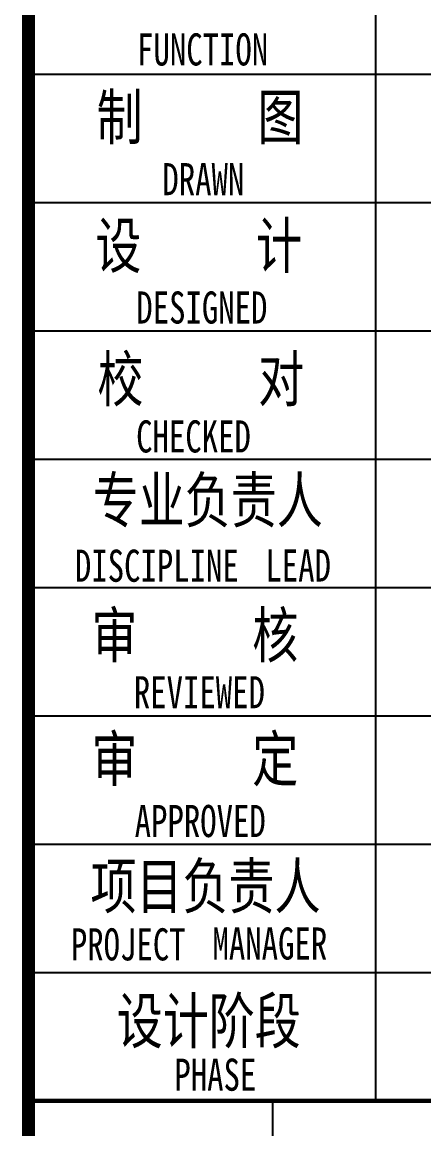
# Model space of a CAD drawing. Extents: x 30064 to 135164, y 17999 to 492668.
# Drawn here: x 105131 to 108257, y 29780 to 38403 of the extents above; entities that cross this region are included whole.
import ezdxf

# ---------------------------------------------------------------- set-up
doc = ezdxf.new("R2010")
doc.units = 0
doc.header["$LTSCALE"] = 1000
doc.header["$MEASUREMENT"] = 0
doc.layers.add('PUB_TITLE', color=7, linetype='Continuous')
doc.styles.add('-宋体', font='', dxfattribs={"width": 0.8})
doc.styles.get('-宋体').set_extended_font_data('SimSun')

msp = doc.modelspace()

# ---------------------------------------------------------------- linework, layer by layer
for p, q in [((105180.8, 18998.5), (105180.8, 76398.5)), ((107880.8, 41998.9), (107880.8, 29998.9)), ((105180.8, 37998.9), (113180.8, 37998.9)), ((105180.8, 36998.9), (113180.8, 36998.9)), ((105180.8, 35998.9), (113180.8, 35998.9)), ((105180.8, 34998.9), (113180.8, 34998.9)), ((105180.8, 33998.9), (113180.8, 33998.9)), ((105180.8, 32998.9), (113180.8, 32998.9)), ((105180.8, 31998.9), (113180.8, 31998.9)), ((105180.8, 30998.9), (113180.8, 30998.9)), ((107080.8, 23498.9), (107080.8, 29998.9))]:
    msp.add_line(p, q)
at = {"const_width": 34}
msp.add_lwpolyline([(105180.8, 29998.9), (113180.8, 29998.9)], dxfattribs=at)
at = {"layer": 'PUB_TITLE', "const_width": 100}
msp.add_lwpolyline([(105180.8, 76398.5), (113180.8, 76398.5), (113180.8, 18998.9), (105180.8, 18998.9)], close=True, dxfattribs=at)

# ---------------------------------------------------------------- texts
at = {"style": '-宋体', "width": 0.75}
for s, height, p in [('FUNCTION', 250, (106025.1, 38065.6)), ('制     图', 350, (105710.3, 37488.7)), ('DRAWN', 250, (106222, 37054.7)), ('设     计', 350, (105700.1, 36487.8)), ('DESIGNED', 250, (106019.1, 36054.8)), ('校     对', 350, (105716.2, 35447.7)), ('CHECKED', 250, (106017.7, 35050.4)), ('专业负责人', 350, (105680.1, 34504.4)), ('DISCIPLINE', 250, (105541.2, 34043.1)), ('LEAD', 250, (107023.8, 34044.5)), ('审     核', 350, (105670.8, 33451.9)), ('REVIEWED', 250, (105999.7, 33057.4)), ('审     定', 350, (105670.8, 32488)), ('APPROVED', 250, (106006.3, 32053.9)), ('项目负责人', 350, (105662.6, 31496.9)), ('PROJECT', 250, (105509.7, 31092.9)), ('MANAGER', 250, (106612.1, 31099.4)), ('设计阶段', 350, (105866.8, 30446.9)), ('PHASE', 250, (106315.3, 30077.7))]:
    msp.add_text(s, height=height, dxfattribs=at).set_placement(p)

doc.saveas('drawing.dxf')
